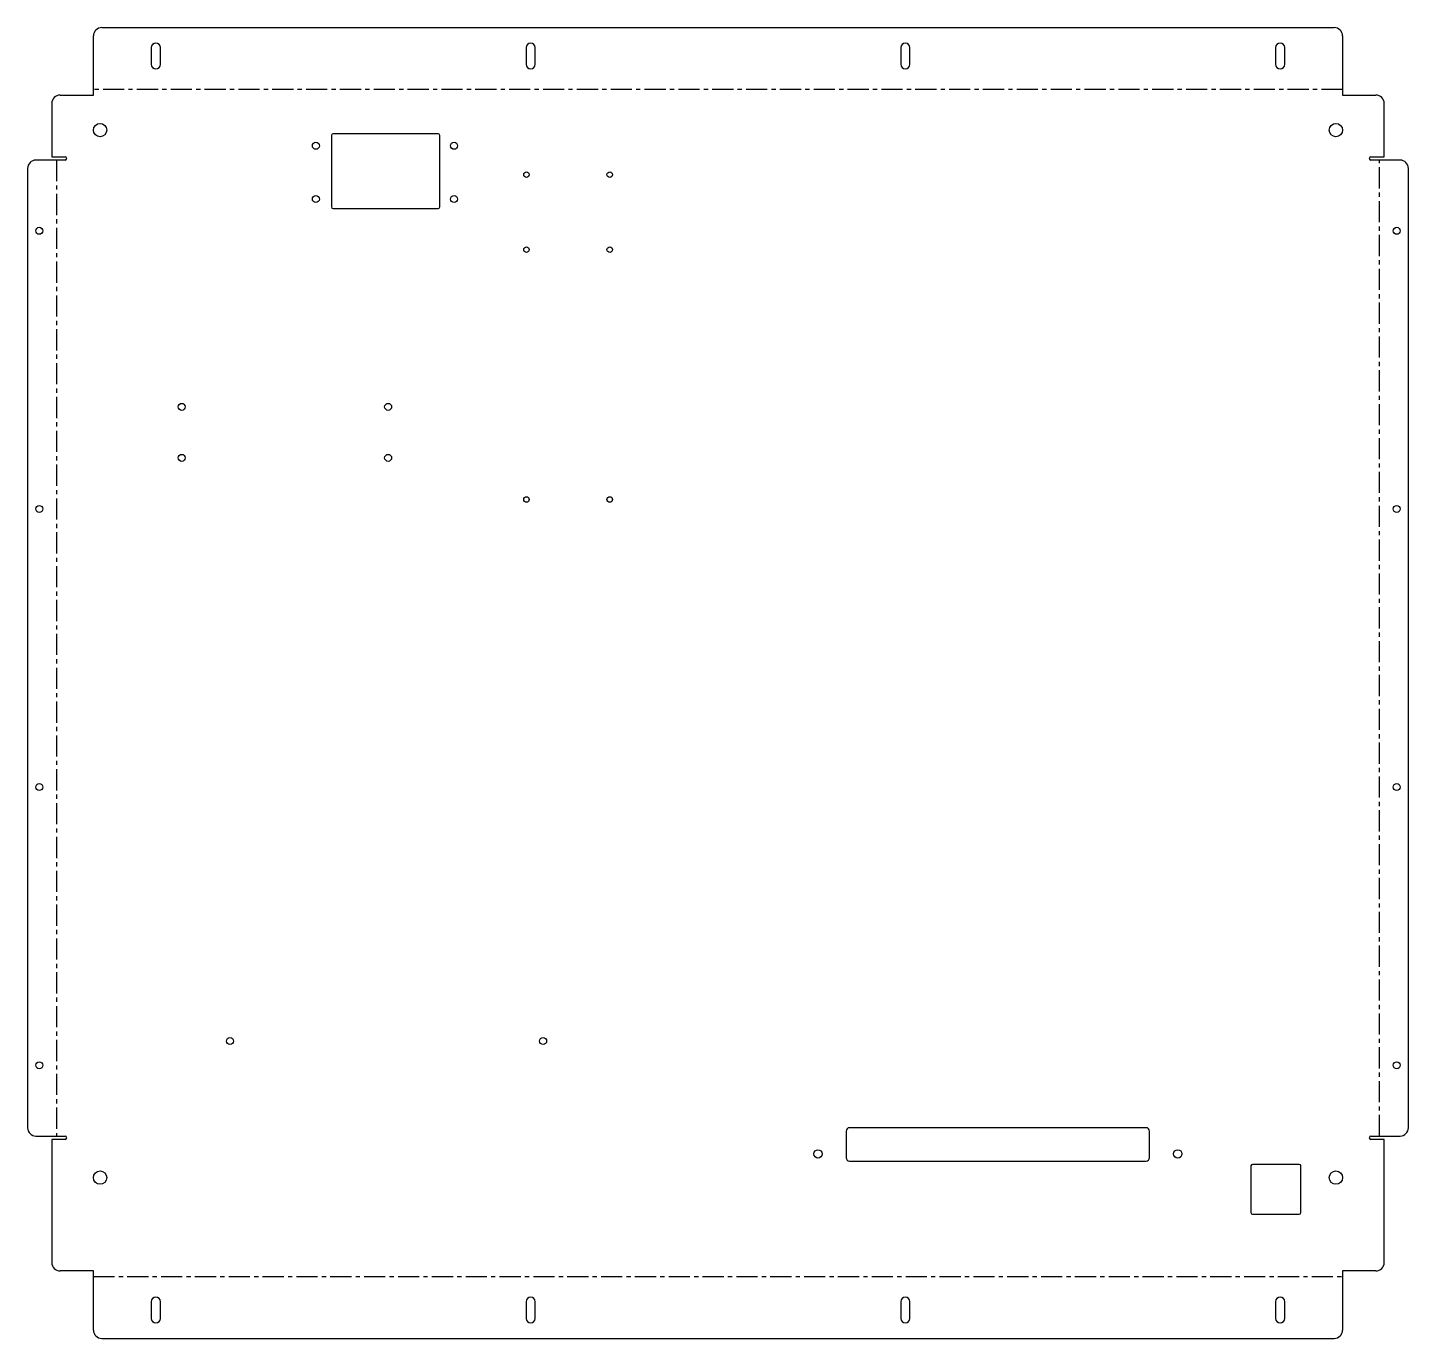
# Model space of a CAD drawing. Header units: millimetres. Extents: x -415 to 415, y -394 to 394.
import ezdxf

# ---------------------------------------------------------------- set-up
doc = ezdxf.new("R2010")
doc.units = ezdxf.units.MM
doc.linetypes.add('CENTERX2', pattern=[20.32, 12.7, -2.54, 2.54, -2.54])

msp = doc.modelspace()

# ---------------------------------------------------------------- linework, layer by layer
at = {"color": 7, "linetype": 'Continuous', "lineweight": 25}
for p, q in [((-370, 393.5), (370, 393.5)), ((-375, 353), (-375, 388.5)), ((-340.25, 381.5), (-340.25, 371.5)), ((-334.75, 371.5), (-334.75, 381.5)), ((-115.25, 381.5), (-115.25, 371.5)), ((-109.75, 371.5), (-109.75, 381.5)), ((109.75, 381.5), (109.75, 371.5)), ((115.25, 371.5), (115.25, 381.5)), ((334.75, 381.5), (334.75, 371.5)), ((340.25, 371.5), (340.25, 381.5)), ((375, 388.5), (375, 353)), ((-395, 353), (-375, 353)), ((375, 353), (395, 353)), ((-400, 348), (-400, 316)), ((400, 316), (400, 348)), ((-232.1, 328.8), (-232.1, 285.8)), ((-168.1, 329.8), (-231.1, 329.8)), ((-167.1, 285.8), (-167.1, 328.8)), ((-400, 316), (-392, 316)), ((392, 316), (400, 316)), ((-414.5, 309), (-414.5, -267)), ((-392, 314), (-409.5, 314)), ((409.5, 314), (392, 314)), ((414.5, -267), (414.5, 309)), ((-231.1, 284.8), (-168.1, 284.8)), ((-409.5, -272), (-392, -272)), ((77, -269), (77, -285)), ((257, -267), (79, -267)), ((259, -285), (259, -269)), ((392, -272), (409.5, -272)), ((-400, -274), (-400, -348)), ((-392, -274), (-400, -274)), ((400, -274), (392, -274)), ((400, -348), (400, -274)), ((79, -287), (257, -287)), ((320, -290), (320, -318)), ((349, -289), (321, -289)), ((350, -318), (350, -290)), ((321, -319), (349, -319)), ((-375, -353), (-395, -353)), ((-375, -388.5), (-375, -353)), ((375, -353), (375, -388.5)), ((395, -353), (375, -353)), ((-340.25, -371.5), (-340.25, -381.5)), ((-334.75, -381.5), (-334.75, -371.5)), ((-115.25, -371.5), (-115.25, -381.5)), ((-109.75, -381.5), (-109.75, -371.5)), ((109.75, -371.5), (109.75, -381.5)), ((115.25, -381.5), (115.25, -371.5)), ((334.75, -371.5), (334.75, -381.5)), ((340.25, -381.5), (340.25, -371.5)), ((-370, -393.5), (370, -393.5))]:
    msp.add_line(p, q, dxfattribs=at)
at = {"color": 7, "linetype": 'CENTERX2'}
for p, q in [((375, 356.25), (-375, 356.25)), ((-397.25, 314), (-397.25, -272)), ((397.25, -272), (397.25, 314)), ((-375, -356.25), (375, -356.25))]:
    msp.add_line(p, q, dxfattribs=at)
at = {"color": 7, "linetype": 'Continuous', "lineweight": 25}
for centre, radius in [((-371, 332), 4), ((371, 332), 4), ((-241.45, 322.55), 2.1), ((-158.45, 322.55), 2.1), ((-115, 305.18), 1.65), ((-65, 305.18), 1.65), ((-241.45, 290.55), 2.1), ((-158.45, 290.55), 2.1), ((-407.5, 271.5), 2.1), ((407.5, 271.5), 2.1), ((-115, 260.18), 1.65), ((-65, 260.18), 1.65), ((-321.96, 165.81), 2.1), ((-198.04, 165.81), 2.1), ((-321.96, 135.19), 2.1), ((-198.04, 135.19), 2.1), ((-115, 110.18), 1.65), ((-65, 110.18), 1.65), ((-407.5, 104.5), 2.1), ((407.5, 104.5), 2.1), ((-407.5, -62.5), 2.1), ((407.5, -62.5), 2.1), ((-293, -215), 2.1), ((-105, -215), 2.1), ((-407.5, -229.5), 2.1), ((407.5, -229.5), 2.1), ((60.02, -282.76), 2.5), ((276.02, -282.76), 2.5), ((-371, -297), 4), ((371, -297), 4)]:
    msp.add_circle(centre, radius, dxfattribs=at)
for centre, radius, start, end in [((-370, 388.5), 5, 90, 180), ((370, 388.5), 5, 0, 90), ((-337.5, 381.5), 2.75, 0, 180), ((-112.5, 381.5), 2.75, 0, 180), ((112.5, 381.5), 2.75, 0, 180), ((337.5, 381.5), 2.75, 0, 180), ((-337.5, 371.5), 2.75, 180, 0), ((-112.5, 371.5), 2.75, 180, 0), ((112.5, 371.5), 2.75, 180, 0), ((337.5, 371.5), 2.75, 180, 0), ((-395, 348), 5, 90, 180), ((395, 348), 5, 0, 90), ((-231.1, 328.8), 1, 90, 180), ((-168.1, 328.8), 1, 360, 90), ((-392, 315), 1, 270, 90), ((392, 315), 1, 90, 270), ((-409.5, 309), 5, 90, 180), ((409.5, 309), 5, 0, 90), ((-231.1, 285.8), 1, 180, 270), ((-168.1, 285.8), 1, 270, 360), ((-409.5, -267), 5, 180, 270), ((-392, -273), 1, 270, 90), ((79, -269), 2, 90, 180), ((257, -269), 2, 0, 90), ((392, -273), 1, 90, 270), ((409.5, -267), 5, 270, 0), ((79, -285), 2, 180, 270), ((257, -285), 2, 270, 360), ((321, -290), 1, 90, 180), ((349, -290), 1, 360, 90), ((321, -318), 1, 180, 270), ((349, -318), 1, 270, 360), ((-395, -348), 5, 180, 270), ((395, -348), 5, 270, 0), ((-337.5, -371.5), 2.75, 0, 180), ((-112.5, -371.5), 2.75, 0, 180), ((112.5, -371.5), 2.75, 360, 180), ((337.5, -371.5), 2.75, 0, 180), ((-370, -388.5), 5, 180, 270), ((-337.5, -381.5), 2.75, 180, 360), ((-112.5, -381.5), 2.75, 180, 0), ((112.5, -381.5), 2.75, 180, 0), ((337.5, -381.5), 2.75, 180, 0), ((370, -388.5), 5, 270, 0)]:
    msp.add_arc(centre, radius, start, end, dxfattribs=at)

doc.saveas('drawing.dxf')
